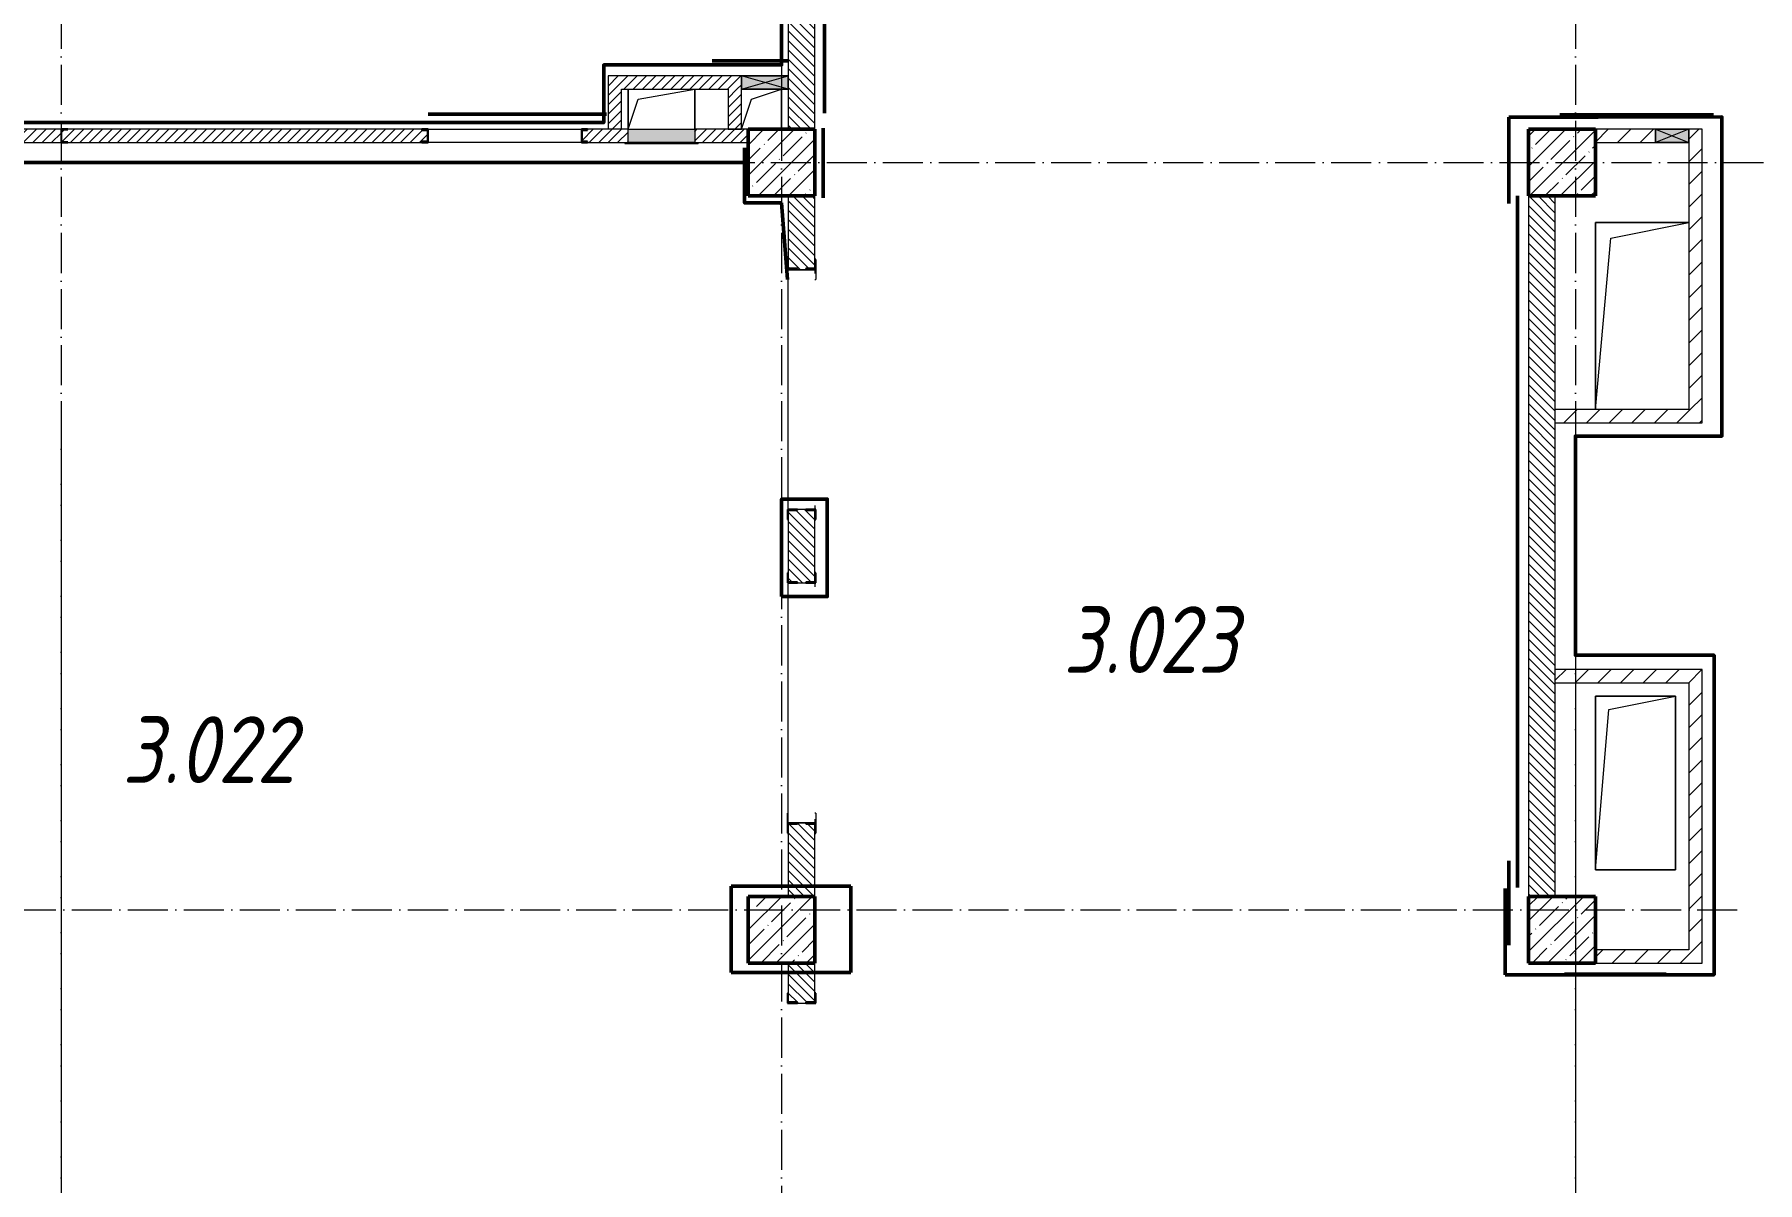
# Model space of a CAD drawing. Header units: millimetres. Extents: x -213536 to 1564669, y -45299 to 942238.
# Drawn here: x 627271 to 640187, y 330567 to 339173 of the extents above; entities that cross this region are included whole.
import ezdxf

# ---------------------------------------------------------------- set-up
doc = ezdxf.new("R2010")
doc.units = ezdxf.units.MM
doc.linetypes.add('50_200_ШТРИХ_1Т_ш5_п1_п1_', pattern=[700, 500, -100, 0, -100])
for name, color, linetype, lineweight in [('8.1)', 2, 'Continuous', 50), ('8.2)', 3, 'Continuous', 50), ('8.3)', 5, 'Continuous', 50), ('8.4)', 6, 'Continuous', 50), ('A-DETL-GENF-OTLN', 7, 'Continuous', 9), ('A-FLOR-____-OTLN', 7, 'Continuous', 9), ('A-GENM-____-MCUT', 7, 'Continuous', 25), ('A-GENM-____-OTLN', 7, 'Continuous', 9), ('A-GENM-____-OTLN-1', 7, 'Continuous', 25), ('A-GLAZ-____-OTLN', 7, 'Continuous', 9), ('A-WALL-____-MCUT', 7, 'Continuous', 13), ('A-WALL-____-PATT-1', 7, 'Continuous', 9), ('A-WALL-FNSH-MCUT-1', 7, 'Continuous', 9), ('I-WALL-____-OTLN', 7, 'Continuous', 9), ('S-COLS-____-MCUT', 7, 'Continuous', 50), ('S-COLS-____-OTLN', 7, 'Continuous', 9), ('S-GRID-____-OTLN-1', 7, '50_200_ШТРИХ_1Т_ш5_п1_п1_', 9), ('Марки помещений', 7, 'Continuous', 9)]:
    doc.layers.add(name, color=color, linetype=linetype, lineweight=lineweight)
doc.layers.add('A-GLAZ-____-OTLN-1', color=7, linetype='Continuous', lineweight=9, true_color=0xc0c0c0)
doc.styles.add('ISOCPEUR_I_2', font='isocpeui.ttf', dxfattribs={"width": 0.85, "height": 2.3})
pattern_1 = [(45, (549721.475, 286281.11), (-35.35534, 35.35534), [])]
pattern_2 = [(135, (549721.475, 286281.11), (-35.35534, -35.35534), [])]
pattern_3 = [(45, (549721.47, 286281.11), (-84.85281, 84.85281), [])]

# ---------------------------------------------------------------- blocks, each defined once
blk = doc.blocks.new('BSC_Колонна _Прямоугольная - 500х500-V36-АР1_План отверстий 3 этажа в осях 1-64_Ю-ЯЯ')
at = {"layer": 'S-COLS-____-OTLN'}
h = blk.add_hatch(dxfattribs=at)
h.set_pattern_fill('FP_44', color=256, style=0, pattern_type=2)
h.set_pattern_definition([(45, (-89000, -51931.04), (-114.04925, 114.04925), []), (45, (-88885.95, -51931.04), (-114.04925, 114.04925), [201.613, -40.323, 3.353, -36.97])])
h.paths.add_polyline_path([(-250, -250), (250, -250), (250, 250), (-250, 250)], flags=0)
at = {"layer": 'S-COLS-____-MCUT'}
for p, q in [((250, 250), (-250, 250)), ((-250, 250), (-250, -250)), ((250, -250), (250, 250)), ((-250, -250), (250, -250))]:
    blk.add_line(p, q, dxfattribs=at)
blk = doc.blocks.new('BSC_Колонна _Прямоугольная - 500х500-V37-АР1_План отверстий 3 этажа в осях 1-64_Ю-ЯЯ')
at = {"layer": 'S-COLS-____-OTLN'}
h = blk.add_hatch(dxfattribs=at)
h.set_pattern_fill('FP_45', color=256, style=0, pattern_type=2)
h.set_pattern_definition([(45, (-83150, -51931.04), (-114.04925, 114.04925), []), (45, (-83035.95, -51931.04), (-114.04925, 114.04925), [201.613, -40.323, 3.353, -36.97])])
h.paths.add_polyline_path([(-250, -250), (250, -250), (250, 250), (-250, 250)], flags=0)
at = {"layer": 'S-COLS-____-MCUT'}
for p, q in [((250, 250), (-250, 250)), ((-250, 250), (-250, -250)), ((250, -250), (250, 250)), ((-250, -250), (250, -250))]:
    blk.add_line(p, q, dxfattribs=at)
blk = doc.blocks.new('BSC_Колонна _Прямоугольная - 500х500-V54-АР1_План отверстий 3 этажа в осях 1-64_Ю-ЯЯ')
at = {"layer": 'S-COLS-____-OTLN'}
h = blk.add_hatch(dxfattribs=at)
h.set_pattern_fill('FP_62', color=256, style=0, pattern_type=2)
h.set_pattern_definition([(45, (-89000, -46181.04), (-114.04925, 114.04925), []), (45, (-88885.95, -46181.04), (-114.04925, 114.04925), [201.613, -40.323, 3.353, -36.97])])
h.paths.add_polyline_path([(-250, -250), (250, -250), (250, 250), (-250, 250)], flags=0)
at = {"layer": 'S-COLS-____-MCUT'}
for p, q in [((250, 250), (-250, 250)), ((-250, 250), (-250, -250)), ((250, -250), (250, 250)), ((-250, -250), (250, -250))]:
    blk.add_line(p, q, dxfattribs=at)
blk = doc.blocks.new('BSC_Колонна _Прямоугольная - 500х500-V55-АР1_План отверстий 3 этажа в осях 1-64_Ю-ЯЯ')
at = {"layer": 'S-COLS-____-OTLN'}
h = blk.add_hatch(dxfattribs=at)
h.set_pattern_fill('FP_63', color=256, style=0, pattern_type=2)
h.set_pattern_definition([(45, (-83150, -46181.04), (-114.04925, 114.04925), []), (45, (-83035.95, -46181.04), (-114.04925, 114.04925), [201.613, -40.323, 3.353, -36.97])])
h.paths.add_polyline_path([(-250, -250), (250, -250), (250, 250), (-250, 250)], flags=0)
at = {"layer": 'S-COLS-____-MCUT'}
for p, q in [((250, 250), (-250, 250)), ((-250, 250), (-250, -250)), ((250, -250), (250, 250)), ((-250, -250), (250, -250))]:
    blk.add_line(p, q, dxfattribs=at)
blk = doc.blocks.new('154_Стойка_СКБ_Швеллер - СМ-2180_100-28278414-АР1_План отверстий 3 этажа в осях 1-64_Ю-ЯЯ')
at = {"layer": 'A-GENM-____-MCUT'}
for p, q in [((171, 50), (125, 50)), ((125, 50), (125, -50)), ((129.5, 42.4), (171, 42.4)), ((129.5, -42.4), (129.5, 42.4)), ((171, 42.4), (171, 50)), ((125, -50), (171, -50)), ((171, -42.4), (129.5, -42.4)), ((171, -50), (171, -42.4))]:
    blk.add_line(p, q, dxfattribs=at)
blk = doc.blocks.new('154_Фахверк_СКБ_Швеллер - Тип_100_3380-28543384-АР1_План отверстий 3 этажа в осях 1-64_Ю-ЯЯ')
at = {"layer": 'A-GENM-____-MCUT'}
for p, q in [((175, 50), (125, 50)), ((125, 50), (125, -50)), ((128, 47), (175, 47)), ((128, -47), (128, 47)), ((175, 47), (175, 50)), ((125, -50), (175, -50)), ((175, -47), (128, -47)), ((175, -50), (175, -47))]:
    blk.add_line(p, q, dxfattribs=at)
blk = doc.blocks.new('Фахверк_СКБ_Уголок - 200_3960-28268576-АР1_План отверстий 3 этажа в осях 1-64_Ю-ЯЯ')
at = {"layer": 'A-GENM-____-MCUT'}
for p, q in [((200, 156), (125, 156)), ((125, 156), (125, 81)), ((131, 81), (131, 150)), ((131, 150), (200, 150)), ((200, 150), (200, 156)), ((125, 81), (131, 81)), ((131, 19), (125, 19)), ((125, 19), (125, -56)), ((131, -50), (131, 19)), ((125, -56), (200, -56)), ((200, -50), (131, -50)), ((200, -56), (200, -50))]:
    blk.add_line(p, q, dxfattribs=at)
blk = doc.blocks.new('АР_Перемычка - АР_Перемычка-28729843-АР1_План отверстий 3 этажа в осях 1-64_Ю-ЯЯ')
at = {"layer": 'A-GENM-____-OTLN'}
blk.add_line((-400, -100), (-392, -100), dxfattribs=at)
blk = doc.blocks.new('Фахверк_СКБ_Уголок - 200_3550-28267367-АР1_План отверстий 3 этажа в осях 1-64_Ю-ЯЯ')
at = {"layer": 'A-GENM-____-MCUT'}
for p, q in [((200, 156), (125, 156)), ((125, 156), (125, 81)), ((131, 81), (131, 150)), ((131, 150), (200, 150)), ((200, 150), (200, 156)), ((125, 81), (131, 81)), ((131, 19), (125, 19)), ((125, 19), (125, -56)), ((131, -50), (131, 19)), ((125, -56), (200, -56)), ((200, -50), (131, -50)), ((200, -56), (200, -50))]:
    blk.add_line(p, q, dxfattribs=at)
blk = doc.blocks.new('154_Стойка_СКБ_Уголок - СМ-2480_200-28346303-АР1_План отверстий 3 этажа в осях 1-64_Ю-ЯЯ')
at = {"layer": 'A-GENM-____-MCUT'}
for p, q in [((125, 156), (125, 81)), ((200, 156), (125, 156)), ((131, 81), (131, 150)), ((131, 150), (200, 150)), ((200, 150), (200, 156)), ((125, 81), (131, 81)), ((131, 19), (125, 19)), ((125, 19), (125, -56)), ((131, -50), (131, 19)), ((125, -56), (200, -56)), ((200, -50), (131, -50)), ((200, -56), (200, -50))]:
    blk.add_line(p, q, dxfattribs=at)
blk = doc.blocks.new('Стойка_Влож_Полоса боковая - Полоса-V164-АР1_План отверстий 3 этажа в осях 1-64_Ю-ЯЯ')
at = {"layer": 'A-GENM-____-OTLN'}
for p, q in [((-5, 60), (0, 60)), ((-5, -60), (-5, 60)), ((0, 31), (0, -31)), ((0, -60), (-5, -60))]:
    blk.add_line(p, q, dxfattribs=at)
blk = doc.blocks.new('Стойка_Влож_Уголок_Опорный - Уголок-28213941-АР1_План отверстий 3 этажа в осях 1-64_Ю-ЯЯ')
at = {"layer": 'A-GENM-____-OTLN'}
for p, q in [((-212, -6), (-212, 0)), ((0, 0), (0, -6)), ((-212, -75), (-212, -6)), ((-212, -6), (-206, -6)), ((-212, -75), (-206, -75)), ((-6, -6), (0, -6)), ((-6, -75), (0, -75)), ((0, -6), (0, -75))]:
    blk.add_line(p, q, dxfattribs=at)
blk = doc.blocks.new('AR_Отверстие Ниша - Лючок-32401698-АР1_План отверстий 3 этажа в осях 1-64_Ю-ЯЯ')
at = {"layer": 'A-GLAZ-____-OTLN'}
blk.add_hatch(color=256, dxfattribs=at).paths.add_polyline_path([(-250, 50), (-250, -50), (250, -50), (250, 50)], flags=0)
for p, q in [((-250, 50), (250, 50)), ((-250, -50), (-250, 50)), ((250, 50), (250, -50)), ((250, -50), (-250, -50))]:
    blk.add_line(p, q, dxfattribs=at)
blk = doc.blocks.new('Л_Общий_Лючок - Лючок-29741473-АР1_План отверстий 3 этажа в осях 1-64_Ю-ЯЯ')
at = {"layer": 'A-GLAZ-____-OTLN-1'}
blk.add_hatch(color=256, dxfattribs=at).paths.add_polyline_path([(524, -6), (524, 0), (-24, 0), (-24, -6), (500, -6)], flags=0)
at = {"layer": 'A-GLAZ-____-OTLN'}
for p, q in [((-24, 0), (-24, -6)), ((524, 0), (524, -6)), ((-24, -6), (524, -6))]:
    blk.add_line(p, q, dxfattribs=at)
blk = doc.blocks.new('AR_Отверстие прямоугольное _в плите_ - AR_Отверстие прямоугольное _в плите_-30459267-АР1_План отверстий 3 этажа в осях 1-64_Ю-ЯЯ')
at = {"layer": 'A-GENM-____-OTLN'}
for p, q in [((-250, 150), (-250, -150)), ((-175, 75), (250, 150)), ((250, -150), (250, 150)), ((-250, -150), (-175, 75))]:
    blk.add_line(p, q, dxfattribs=at)
blk = doc.blocks.new('AR_Отверстие прямоугольное _в плите_ - AR_Отверстие прямоугольное _в плите_-30552542-АР1_План отверстий 3 этажа в осях 1-64_Ю-ЯЯ')
at = {"layer": 'A-GENM-____-OTLN'}
for p, q in [((350, 700), (-350, 700)), ((-350, 700), (-350, -700)), ((-233, 583), (350, 700)), ((-350, -700), (-233, 583))]:
    blk.add_line(p, q, dxfattribs=at)
blk = doc.blocks.new('AR_Отверстие прямоугольное _в плите_ - AR_Отверстие прямоугольное _в плите_-30552544-АР1_План отверстий 3 этажа в осях 1-64_Ю-ЯЯ')
at = {"layer": 'A-GENM-____-OTLN'}
for p, q in [((300, 650), (-300, 650)), ((-300, 650), (-300, -650)), ((-200, 550), (300, 650)), ((300, -650), (300, 650)), ((-300, -650), (-200, 550)), ((-300, -650), (300, -650))]:
    blk.add_line(p, q, dxfattribs=at)
blk = doc.blocks.new('AR_Отверстие прямоугольное _в плите_ - AR_Отверстие прямоугольное _в плите_-30459338-АР1_План отверстий 3 этажа в осях 1-64_Ю-ЯЯ')
at = {"layer": 'A-GENM-____-OTLN'}
for p, q in [((-75, 75), (150, 150)), ((150, -150), (150, 150)), ((-150, -150), (-75, 75))]:
    blk.add_line(p, q, dxfattribs=at)
blk = doc.blocks.new('AR_Отверстие прямоугольное _в стене__БезПР - AR_Отверстие прямоугольное _в стене__БезПР-36899173-АР1_План отверстий 3 этажа в осях 1-64_Ю-ЯЯ')
at = {"layer": 'A-GLAZ-____-OTLN'}
blk.add_hatch(color=256, dxfattribs=at).paths.add_polyline_path([(175, 50), (-175, 50), (-175, -50), (175, -50)], flags=0)
at = {"layer": 'A-DETL-GENF-OTLN'}
for p, q in [((-175, -50), (-175, 50)), ((-175, 50), (175, 50)), ((175, 50), (-175, -50)), ((-175, 50), (175, -50)), ((175, 50), (-175, 50)), ((-175, 50), (-175, -50)), ((175, 50), (175, -50)), ((175, -50), (175, 50)), ((175, -50), (-175, -50)), ((-175, -50), (175, -50))]:
    blk.add_line(p, q, dxfattribs=at)
at = {"layer": 'A-GLAZ-____-OTLN'}
blk.add_line((175, 50), (-175, 50), dxfattribs=at)
blk = doc.blocks.new('AR_Отверстие прямоугольное _в стене__БезПР - AR_Отверстие прямоугольное _в стене__БезПР-36427648-АР1_План отверстий 3 этажа в осях 1-64_Ю-ЯЯ')
at = {"layer": 'A-GLAZ-____-OTLN'}
blk.add_hatch(color=256, dxfattribs=at).paths.add_polyline_path([(125, -50), (125, 50), (-125, 50), (-125, -50)], flags=0)
at = {"layer": 'A-DETL-GENF-OTLN'}
for p, q in [((-125, -50), (-125, 50)), ((-125, 50), (125, 50)), ((125, 50), (-125, -50)), ((-125, 50), (125, -50)), ((125, 50), (-125, 50)), ((-125, 50), (-125, -50)), ((125, 50), (125, -50)), ((125, -50), (125, 50)), ((125, -50), (-125, -50)), ((-125, -50), (125, -50))]:
    blk.add_line(p, q, dxfattribs=at)
at = {"layer": 'A-GLAZ-____-OTLN'}
blk.add_line((125, 50), (-125, 50), dxfattribs=at)

msp = doc.modelspace()

# ---------------------------------------------------------------- hatches: boundary and pattern name
at = {"layer": 'A-WALL-____-PATT-1'}
h = msp.add_hatch(dxfattribs=at)
h.set_pattern_fill('FP_9', color=256, style=0, pattern_type=2)
h.set_pattern_definition(pattern_2)
h.paths.add_polyline_path([(633121.5, 338462.2), (633121.5, 339406.2), (633052.5, 339406.2), (633052.5, 339412.2), (632990.5, 339412.2), (632990.5, 339406.2), (632921.5, 339406.2), (632921.5, 338462.2)], flags=0)
h.paths.add_polyline_path([(633052.5, 340562.2), (633052.5, 340568.2), (633121.5, 340568.2), (633121.5, 340977.2), (632921.5, 340977.2), (632921.5, 340568.2), (632990.5, 340568.2), (632990.5, 340562.2)], flags=0)
h.paths.add_polyline_path([(632921.5, 341227.2), (633121.5, 341227.2), (633121.5, 341462.2), (632921.5, 341462.2)], flags=0)
h = msp.add_hatch(dxfattribs=at)
h.set_pattern_fill('FP_8', color=256, style=0, pattern_type=2)
h.set_pattern_definition(pattern_1)
h.paths.add_polyline_path([(632471.5, 338762.2), (632571.5, 338762.2), (632571.5, 338862.2), (631571.5, 338862.2), (631571.5, 338762.2), (631671.5, 338762.2)], flags=0)
h = msp.add_hatch(dxfattribs=at)
h.set_pattern_fill('FP_8', color=256, style=0, pattern_type=2)
h.set_pattern_definition(pattern_1)
h.paths.add_polyline_path([(631671.5, 338462.2), (631671.5, 338762.2), (631571.5, 338762.2), (631571.5, 338462.2)], flags=0)
h = msp.add_hatch(dxfattribs=at)
h.set_pattern_fill('FP_8', color=256, style=0, pattern_type=2)
h.set_pattern_definition(pattern_1)
h.paths.add_polyline_path([(632571.5, 338462.2), (632571.5, 338762.2), (632471.5, 338762.2), (632471.5, 338462.2)], flags=0)
h = msp.add_hatch(dxfattribs=at)
h.set_pattern_fill('FP_8', color=256, style=0, pattern_type=2)
h.set_pattern_definition(pattern_1)
h.paths.add_polyline_path([(631621.5, 338362.2), (631621.5, 338462.2), (631417.5, 338462.2), (631417.5, 338454.6), (631376, 338454.6), (631376, 338369.8), (631417.5, 338369.8), (631417.5, 338362.2)], flags=0)
h.paths.add_polyline_path([(630175.5, 338362.2), (630175.5, 338369.8), (630217, 338369.8), (630217, 338454.6), (630175.5, 338454.6), (630175.5, 338462.2), (627521.5, 338462.2), (627521.5, 338459.2), (627474.5, 338459.2), (627474.5, 338365.2), (627521.5, 338365.2), (627521.5, 338362.2)], flags=0)
h.paths.add_polyline_path([(627471.5, 338362.2), (627471.5, 338462.2), (624721.5, 338462.2), (624721.5, 338362.2), (625708.4, 338362.2)], flags=0)
h = msp.add_hatch(dxfattribs=at)
h.set_pattern_fill('FP_8', color=256, style=0, pattern_type=2)
h.set_pattern_definition(pattern_1)
h.paths.add_polyline_path([(632621.5, 338362.2), (632621.5, 338462.2), (632221.5, 338462.2), (632221.5, 338362.2)], flags=0)
h.paths.add_polyline_path([(631721.5, 338362.2), (631721.5, 338462.2), (631621.5, 338462.2), (631621.5, 338362.2)], flags=0)
h = msp.add_hatch(dxfattribs=at)
h.set_pattern_fill('FP_7', color=256, style=0, pattern_type=2)
h.set_pattern_definition(pattern_3)
h.paths.add_polyline_path([(639421.5, 338362.2), (639421.5, 338462.2), (638971.5, 338462.2), (638971.5, 338362.2)], flags=0)
h.paths.add_polyline_path([(639671.5, 338362.2), (639771.5, 338362.2), (639771.5, 338462.2), (639671.5, 338462.2)], flags=0)
h = msp.add_hatch(dxfattribs=at)
h.set_pattern_fill('FP_7', color=256, style=0, pattern_type=2)
h.set_pattern_definition(pattern_3)
h.paths.add_polyline_path([(639671.5, 336362.2), (639771.5, 336362.2), (639771.5, 338362.2), (639671.5, 338362.2)], flags=0)
h = msp.add_hatch(dxfattribs=at)
h.set_pattern_fill('FP_9', color=256, style=0, pattern_type=2)
h.set_pattern_definition(pattern_2)
h.paths.add_polyline_path([(633121.5, 332712.2), (633121.5, 333256.2), (633052.5, 333256.2), (633052.5, 333262.2), (632990.5, 333262.2), (632990.5, 333256.2), (632921.5, 333256.2), (632921.5, 332712.2), (633081.5, 332712.2)], flags=0)
h.paths.add_polyline_path([(632990.5, 335062.2), (633052.5, 335062.2), (633052.5, 335068.2), (633121.5, 335068.2), (633121.5, 335606.2), (633052.5, 335606.2), (633052.5, 335612.2), (632990.5, 335612.2), (632990.5, 335606.2), (632921.5, 335606.2), (632921.5, 335068.2), (632990.5, 335068.2)], flags=0)
h.paths.add_polyline_path([(632990.5, 337412.2), (633052.5, 337412.2), (633052.5, 337418.2), (633121.5, 337418.2), (633121.5, 337962.2), (632921.5, 337962.2), (632921.5, 337418.2), (632990.5, 337418.2)], flags=0)
h = msp.add_hatch(dxfattribs=at)
h.set_pattern_fill('FP_9', color=256, style=0, pattern_type=2)
h.set_pattern_definition(pattern_2)
h.paths.add_polyline_path([(638671.5, 332712.2), (638671.5, 337962.2), (638471.5, 337962.2), (638471.5, 332712.2)], flags=0)
h = msp.add_hatch(dxfattribs=at)
h.set_pattern_fill('FP_7', color=256, style=0, pattern_type=2)
h.set_pattern_definition(pattern_3)
h.paths.add_polyline_path([(638671.5, 336262.2), (639771.5, 336262.2), (639771.5, 336362.2), (638671.5, 336362.2)], flags=0)
h = msp.add_hatch(dxfattribs=at)
h.set_pattern_fill('FP_7', color=256, style=0, pattern_type=2)
h.set_pattern_definition(pattern_3)
h.paths.add_polyline_path([(639671.5, 334312.2), (639671.5, 334412.2), (638671.5, 334412.2), (638671.5, 334312.2)], flags=0)
h = msp.add_hatch(dxfattribs=at)
h.set_pattern_fill('FP_7', color=256, style=0, pattern_type=2)
h.set_pattern_definition(pattern_3)
h.paths.add_polyline_path([(639671.5, 332312.2), (639771.5, 332312.2), (639771.5, 334412.2), (639671.5, 334412.2), (639671.5, 333817.7)], flags=0)
h = msp.add_hatch(dxfattribs=at)
h.set_pattern_fill('FP_9', color=256, style=0, pattern_type=2)
h.set_pattern_definition(pattern_2)
h.paths.add_polyline_path([(633121.5, 329762.2), (633121.5, 330206.2), (633052.5, 330206.2), (633052.5, 330212.2), (632990.5, 330212.2), (632990.5, 330206.2), (632921.5, 330206.2), (632921.5, 329762.2), (633081.5, 329762.2)], flags=0)
h.paths.add_polyline_path([(632990.5, 331912.2), (633052.5, 331912.2), (633052.5, 331918.2), (633121.5, 331918.2), (633121.5, 332212.2), (632921.5, 332212.2), (632921.5, 331918.2), (632990.5, 331918.2)], flags=0)
h = msp.add_hatch(dxfattribs=at)
h.set_pattern_fill('FP_7', color=256, style=0, pattern_type=2)
h.set_pattern_definition(pattern_3)
h.paths.add_polyline_path([(638971.5, 332212.2), (639771.5, 332212.2), (639771.5, 332312.2), (638971.5, 332312.2)], flags=0)

# ---------------------------------------------------------------- linework, layer by layer
at = {"layer": '8.1)', "lineweight": 50}
for points in [[(632921.5, 338976.1), (632350.7, 338976.1)], [(630221.5, 338575.4), (630984.5, 338575.4)], [(630796.1, 338575.4), (631559.1, 338575.4)], [(638704.1, 338571.3), (639467.2, 338571.3)], [(639092.8, 338571.3), (639855.9, 338571.3)], [(630180.8, 338212.2), (630943.8, 338212.2)], [(630791.9, 338212.2), (631554.9, 338212.2)], [(631686.7, 338212.2), (632449.7, 338212.2)], [(638323.7, 332979.3), (638323.7, 332347.3)], [(638739.9, 332130.3), (639502.9, 332130.3)]]:
    msp.add_lwpolyline(points, dxfattribs=at)
at = {"layer": '8.2)', "lineweight": 50}
for p, q in [((638991.7, 338552.6), (638323.9, 338552.6)), ((638323.9, 338552.6), (638323.9, 337906.6)), ((633390.9, 332787.6), (632495, 332787.6)), ((632495, 332787.6), (632495, 332141.5)), ((633390.9, 332141.5), (633390.9, 332787.6)), ((638295.4, 332771.4), (638295.4, 332125.4)), ((632495, 332141.5), (633390.9, 332141.5)), ((638295.4, 332125.4), (638981.9, 332125.4))]:
    msp.add_line(p, q, dxfattribs=at)
for points in [[(633182.6, 337947.9), (633182.6, 338469.8)], [(632871.5, 337910.2), (632594.4, 337910.2), (632594.4, 338323.1)]]:
    msp.add_lwpolyline(points, dxfattribs=at)
at = {"layer": '8.3)', "lineweight": 50}
for points in [[(632871.5, 341397), (632871.5, 338943.9), (631539.1, 338943.9), (631539.1, 338512.8), (631341.2, 338512.8), (631104.2, 338512.8), (624571.5, 338512.8)], [(633192.6, 338582.3), (633192.6, 341386)], [(638981.9, 332125.4), (639861.3, 332125.4), (639861.3, 334519.9), (638821.5, 334519.9), (638821.5, 336162.1), (639920, 336162.1), (639920, 338555.1), (638991.7, 338552.6)], [(624788.6, 338212.2), (632621.5, 338212.2)], [(632871.5, 337910.2), (632915.5, 337337.2)], [(638386.8, 332779.8), (638386.8, 337963.7)]]:
    msp.add_lwpolyline(points, dxfattribs=at)
msp.add_lwpolyline([(632871.5, 334959.2), (633214.5, 334959.2), (633214.5, 335690.6), (632871.5, 335690.6)], close=True, dxfattribs=at)
at = {"layer": '8.4)', "lineweight": 50}
for p, q in [((638991.7, 338552.6), (638323.9, 338552.6)), ((638323.9, 338552.6), (638323.9, 337906.6)), ((633390.9, 332787.6), (632495, 332787.6)), ((632495, 332787.6), (632495, 332141.5)), ((633390.9, 332141.5), (633390.9, 332787.6)), ((638295.4, 332771.4), (638295.4, 332125.4)), ((632495, 332141.5), (633390.9, 332141.5)), ((638295.4, 332125.4), (638981.9, 332125.4))]:
    msp.add_line(p, q, dxfattribs=at)
for points in [[(632871.5, 341397), (632871.5, 338943.9), (631539.1, 338943.9), (631539.1, 338512.8), (631341.2, 338512.8), (631104.2, 338512.8), (624571.5, 338512.8)], [(633192.6, 338582.3), (633192.6, 341386)], [(638981.9, 332125.4), (639861.3, 332125.4), (639861.3, 334519.9), (638821.5, 334519.9), (638821.5, 336162.1), (639920, 336162.1), (639920, 338555.1), (638991.7, 338552.6)], [(633182.6, 337947.9), (633182.6, 338469.8)], [(632871.5, 337910.2), (632594.4, 337910.2), (632594.4, 338323.1)], [(624788.6, 338212.2), (632621.5, 338212.2)], [(632871.5, 337910.2), (632915.5, 337337.2)], [(638386.8, 332779.8), (638386.8, 337963.7)]]:
    msp.add_lwpolyline(points, dxfattribs=at)
msp.add_lwpolyline([(632871.5, 334959.2), (633214.5, 334959.2), (633214.5, 335690.6), (632871.5, 335690.6)], close=True, dxfattribs=at)
at = {"layer": 'A-FLOR-____-OTLN'}
for p, q in [((631721.5, 338462.2), (631721.5, 338762.2)), ((632221.5, 338762.2), (632221.5, 338462.2)), ((632871.5, 338762.2), (632871.5, 338462.2)), ((638971.5, 337762.2), (639671.5, 337762.2)), ((638971.5, 336362.2), (638971.5, 337762.2)), ((638971.5, 334212.2), (639571.5, 334212.2)), ((638971.5, 332912.2), (638971.5, 334212.2)), ((639571.5, 334212.2), (639571.5, 332912.2)), ((639571.5, 332912.2), (638971.5, 332912.2))]:
    msp.add_line(p, q, dxfattribs=at)
at = {"layer": 'A-WALL-____-MCUT'}
for p, q in [((632921.5, 339337.2), (632921.5, 338862.2)), ((633121.5, 338462.2), (633121.5, 339337.2)), ((632921.5, 338762.2), (632921.5, 338462.2)), ((632921.5, 337962.2), (632921.5, 337487.2)), ((633121.5, 337487.2), (633121.5, 337962.2)), ((638471.5, 337962.2), (638471.5, 332712.2)), ((638671.5, 332712.2), (638671.5, 337962.2)), ((633052.5, 335612.2), (632990.5, 335612.2)), ((632921.5, 335537.2), (632921.5, 335137.2)), ((633121.5, 335137.2), (633121.5, 335537.2)), ((632990.5, 335062.2), (633052.5, 335062.2)), ((632921.5, 333187.2), (632921.5, 332712.2)), ((633121.5, 332712.2), (633121.5, 333187.2)), ((632921.5, 332212.2), (632921.5, 331987.2)), ((633121.5, 331987.2), (633121.5, 332212.2)), ((632990.5, 331912.2), (633052.5, 331912.2))]:
    msp.add_line(p, q, dxfattribs=at)
at = {"layer": 'A-WALL-FNSH-MCUT-1'}
for p, q in [((632571.5, 338862.2), (631571.5, 338862.2)), ((631571.5, 338862.2), (631571.5, 338462.2)), ((631671.5, 338762.2), (632471.5, 338762.2)), ((631671.5, 338462.2), (631671.5, 338762.2)), ((632471.5, 338762.2), (632471.5, 338462.2)), ((632571.5, 338462.2), (632571.5, 338762.2)), ((627471.5, 338462.2), (624721.5, 338462.2)), ((630175.5, 338462.2), (627521.5, 338462.2)), ((631721.5, 338462.2), (631417.5, 338462.2)), ((632621.5, 338462.2), (632221.5, 338462.2)), ((632471.5, 338462.2), (632571.5, 338462.2)), ((639421.5, 338462.2), (638971.5, 338462.2)), ((639771.5, 338462.2), (639671.5, 338462.2)), ((639771.5, 336262.2), (639771.5, 338462.2)), ((624721.5, 338362.2), (627471.5, 338362.2)), ((627521.5, 338362.2), (630175.5, 338362.2)), ((631417.5, 338362.2), (631721.5, 338362.2)), ((632221.5, 338362.2), (632621.5, 338362.2)), ((638971.5, 338362.2), (639421.5, 338362.2)), ((639671.5, 338362.2), (639671.5, 336362.2)), ((639671.5, 336362.2), (638671.5, 336362.2)), ((638671.5, 336262.2), (639771.5, 336262.2)), ((639771.5, 334412.2), (638671.5, 334412.2)), ((639771.5, 332212.2), (639771.5, 334412.2)), ((638671.5, 334312.2), (639671.5, 334312.2)), ((639671.5, 334312.2), (639671.5, 332312.2)), ((639671.5, 332312.2), (638971.5, 332312.2)), ((638971.5, 332212.2), (639771.5, 332212.2))]:
    msp.add_line(p, q, dxfattribs=at)
at = {"layer": 'I-WALL-____-OTLN'}
for p, q in [((630221.5, 338462.2), (631371.5, 338462.2)), ((631371.5, 338362.2), (630221.5, 338362.2)), ((632921.5, 335612.2), (632921.5, 337412.2)), ((633121.5, 337412.2), (633121.5, 337382.2)), ((633121.5, 335642.2), (633121.5, 335612.2)), ((632921.5, 333262.2), (632921.5, 335062.2)), ((633121.5, 335062.2), (633121.5, 335032.2)), ((633121.5, 333292.2), (633121.5, 333262.2))]:
    msp.add_line(p, q, dxfattribs=at)
at = {"layer": 'S-GRID-____-OTLN-1', "color": 251, "ltscale": 0.6, "true_color": 0x636466}
for p, q in [((627471.5, 377174), (627471.5, 326262.2)), ((632871.5, 377174), (632871.5, 326262.2)), ((638821.5, 377174), (638821.5, 326262.2)), ((618928, 338212.2), (653795.9, 338212.2)), ((627471.5, 336162.1), (627471.5, 294851)), ((638821.5, 336162.1), (638821.5, 281798.5)), ((617048.2, 332612.2), (640040.3, 332612.2))]:
    msp.add_line(p, q, dxfattribs=at)

# ---------------------------------------------------------------- block references
at = {"layer": 'A-GENM-____-OTLN'}
for name, p in [('AR_Отверстие прямоугольное _в плите_ - AR_Отверстие прямоугольное _в плите_-30459267-АР1_План отверстий 3 этажа в осях 1-64_Ю-ЯЯ', (631971.5, 338612.2)), ('AR_Отверстие прямоугольное _в плите_ - AR_Отверстие прямоугольное _в плите_-30459338-АР1_План отверстий 3 этажа в осях 1-64_Ю-ЯЯ', (632721.5, 338612.2)), ('AR_Отверстие прямоугольное _в плите_ - AR_Отверстие прямоугольное _в плите_-30552542-АР1_План отверстий 3 этажа в осях 1-64_Ю-ЯЯ', (639321.5, 337062.2)), ('Стойка_Влож_Уголок_Опорный - Уголок-28213941-АР1_План отверстий 3 этажа в осях 1-64_Ю-ЯЯ', (633127.5, 337412.2)), ('AR_Отверстие прямоугольное _в плите_ - AR_Отверстие прямоугольное _в плите_-30552544-АР1_План отверстий 3 этажа в осях 1-64_Ю-ЯЯ', (639271.5, 333562.2))]:
    msp.add_blockref(name, p, dxfattribs=at)
for name, p, rotation in [('АР_Перемычка - АР_Перемычка-28729843-АР1_План отверстий 3 этажа в осях 1-64_Ю-ЯЯ', (633021.5, 337412.2), 269.9999999999999), ('Стойка_Влож_Полоса боковая - Полоса-V164-АР1_План отверстий 3 этажа в осях 1-64_Ю-ЯЯ', (633021.5, 337412.2), 89.99999999999994), ('Стойка_Влож_Уголок_Опорный - Уголок-28213941-АР1_План отверстий 3 этажа в осях 1-64_Ю-ЯЯ', (632915.5, 333262.2), 180), ('Стойка_Влож_Полоса боковая - Полоса-V164-АР1_План отверстий 3 этажа в осях 1-64_Ю-ЯЯ', (633021.5, 333262.2), 269.9999999999999)]:
    msp.add_blockref(name, p, dxfattribs=dict(at, rotation=rotation))
at = {"layer": 'A-GENM-____-OTLN-1'}
for name, p in [('154_Фахверк_СКБ_Швеллер - Тип_100_3380-28543384-АР1_План отверстий 3 этажа в осях 1-64_Ю-ЯЯ', (627346.5, 338412.2)), ('154_Стойка_СКБ_Швеллер - СМ-2180_100-28278414-АР1_План отверстий 3 этажа в осях 1-64_Ю-ЯЯ', (631246.5, 338412.2))]:
    msp.add_blockref(name, p, dxfattribs=at)
for name, p, rotation in [('154_Стойка_СКБ_Швеллер - СМ-2180_100-28278414-АР1_План отверстий 3 этажа в осях 1-64_Ю-ЯЯ', (630346.5, 338412.2), 180), ('154_Стойка_СКБ_Уголок - СМ-2480_200-28346303-АР1_План отверстий 3 этажа в осях 1-64_Ю-ЯЯ', (633071.5, 337287.2), 89.99999999999993), ('Фахверк_СКБ_Уголок - 200_3550-28267367-АР1_План отверстий 3 этажа в осях 1-64_Ю-ЯЯ', (632971.5, 335737.2), 269.9999999999999), ('Фахверк_СКБ_Уголок - 200_3550-28267367-АР1_План отверстий 3 этажа в осях 1-64_Ю-ЯЯ', (633071.5, 334937.2), 89.99999999999993), ('154_Стойка_СКБ_Уголок - СМ-2480_200-28346303-АР1_План отверстий 3 этажа в осях 1-64_Ю-ЯЯ', (632971.5, 333387.2), 269.9999999999999), ('Фахверк_СКБ_Уголок - 200_3960-28268576-АР1_План отверстий 3 этажа в осях 1-64_Ю-ЯЯ', (633071.5, 331787.2), 89.99999999999993)]:
    msp.add_blockref(name, p, dxfattribs=dict(at, rotation=rotation))
at = {"layer": 'A-GLAZ-____-OTLN', "rotation": 180}
for name, p in [('AR_Отверстие прямоугольное _в стене__БезПР - AR_Отверстие прямоугольное _в стене__БезПР-36899173-АР1_План отверстий 3 этажа в осях 1-64_Ю-ЯЯ', (632746.5, 338812.2)), ('AR_Отверстие Ниша - Лючок-32401698-АР1_План отверстий 3 этажа в осях 1-64_Ю-ЯЯ', (631971.5, 338412.2))]:
    msp.add_blockref(name, p, dxfattribs=at)
at = {"layer": 'A-GLAZ-____-OTLN'}
for name, p in [('AR_Отверстие прямоугольное _в стене__БезПР - AR_Отверстие прямоугольное _в стене__БезПР-36427648-АР1_План отверстий 3 этажа в осях 1-64_Ю-ЯЯ', (639546.5, 338412.2)), ('Л_Общий_Лючок - Лючок-29741473-АР1_План отверстий 3 этажа в осях 1-64_Ю-ЯЯ', (631721.5, 338362.2))]:
    msp.add_blockref(name, p, dxfattribs=at)
at = {"layer": 'S-COLS-____-OTLN'}
for name, p in [('BSC_Колонна _Прямоугольная - 500х500-V37-АР1_План отверстий 3 этажа в осях 1-64_Ю-ЯЯ', (632871.5, 338212.2)), ('BSC_Колонна _Прямоугольная - 500х500-V36-АР1_План отверстий 3 этажа в осях 1-64_Ю-ЯЯ', (638721.5, 338212.2)), ('BSC_Колонна _Прямоугольная - 500х500-V55-АР1_План отверстий 3 этажа в осях 1-64_Ю-ЯЯ', (632871.5, 332462.2)), ('BSC_Колонна _Прямоугольная - 500х500-V54-АР1_План отверстий 3 этажа в осях 1-64_Ю-ЯЯ', (638721.5, 332462.2))]:
    msp.add_blockref(name, p, dxfattribs=at)

# ---------------------------------------------------------------- texts
at = {"layer": 'Марки помещений', "char_height": 500, "width": 785.654, "attachment_point": 1, "style": 'ISOCPEUR_I_2'}
for s, insert in [('3.023', (634983.3, 334886.8)), ('3.022', (627929.5, 334062))]:
    msp.add_mtext(s, dxfattribs=dict(at, insert=insert))

doc.saveas('drawing.dxf')
